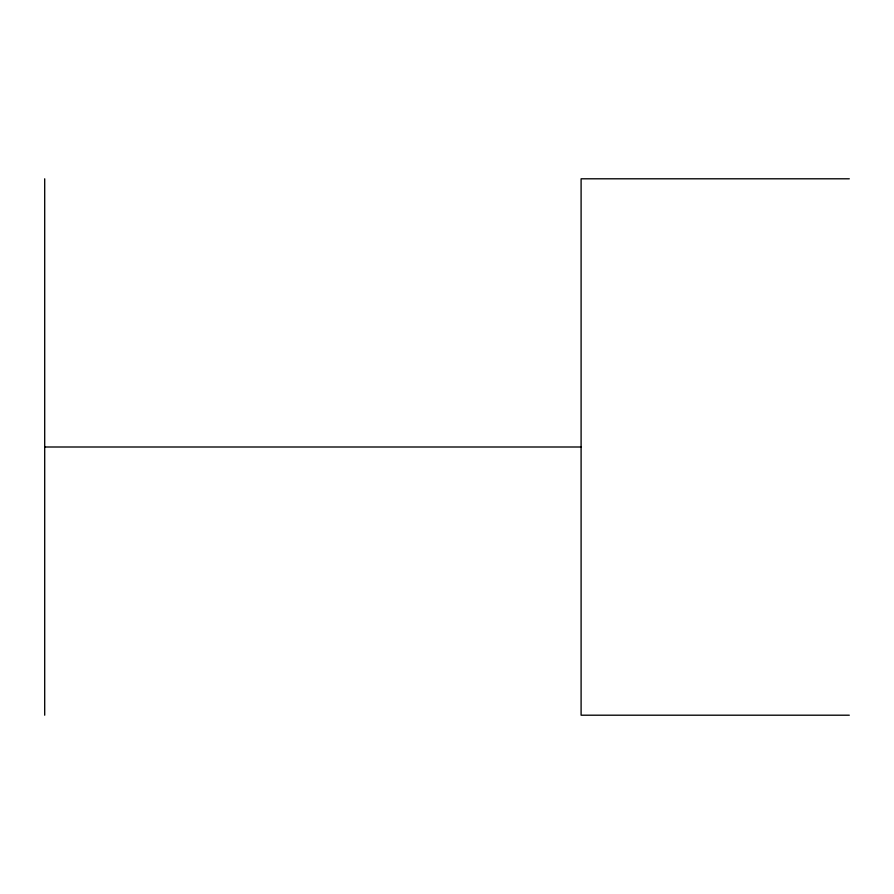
<?xml version="1.0" encoding="UTF-8"?>
<svg xmlns="http://www.w3.org/2000/svg" width="894" height="894" viewBox="0 0 894 894"><rect width="100%" height="100%" fill="white"/><g stroke="black" fill="none" stroke-linecap="round" stroke-linejoin="round"><path stroke-width="1.34" d="M849.3 178.8L581.1 178.8L581.1 715.2L849.3 715.2M44.7 447L581.1 447M44.7 178.8L44.7 715.2"/></g></svg>
